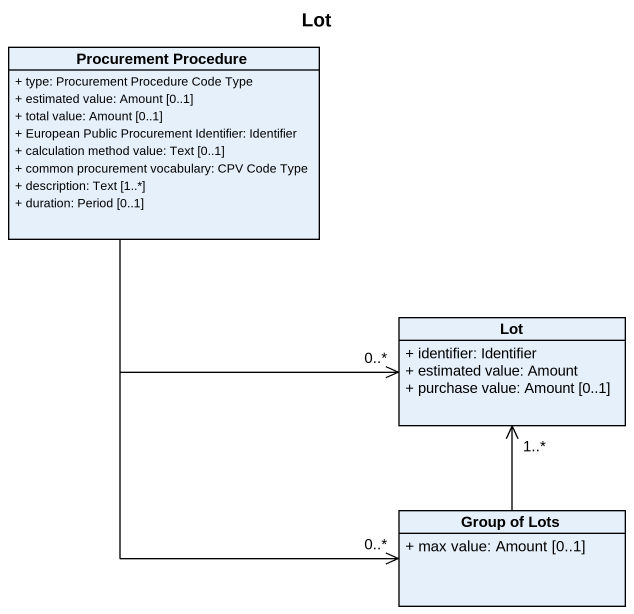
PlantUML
@startuml
title Lot
hide circle
hide empty members
skinparam classAttributeIconSize 0
class "Procurement Procedure" as Procurement_Procedure {
  + type: Procurement Procedure Code Type
  + estimated value: Amount [0..1]
  + total value: Amount [0..1]
  + European Public Procurement Identifier: Identifier
  + calculation method value: Text [0..1]
  + common procurement vocabulary: CPV Code Type
  + description: Text [1..*]
  + duration: Period [0..1]
}
class Lot {
  + identifier: Identifier
  + estimated value: Amount
  + purchase value: Amount [0..1]
}
class "Group of Lots" as Group_of_Lots {
  + max value: Amount [0..1]
}
Procurement_Procedure --> "0..*" Lot
Procurement_Procedure --> "0..*" Group_of_Lots
Group_of_Lots -up-> "1..*" Lot
@enduml
